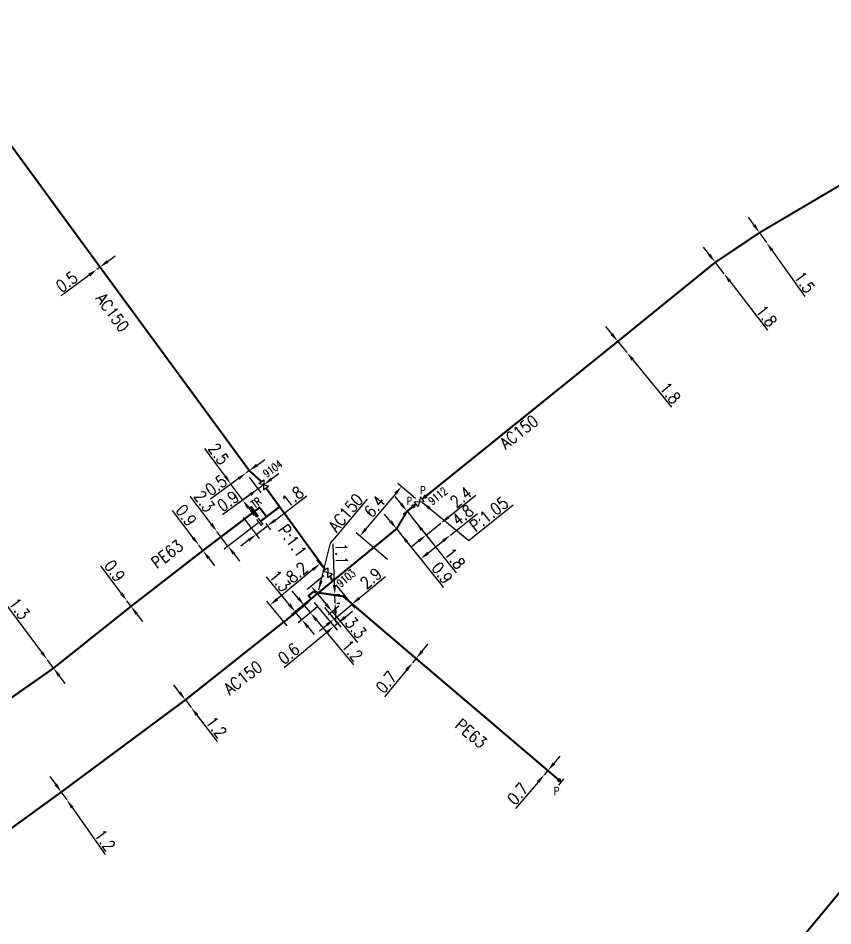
# Model space of a CAD drawing. Header units: millimetres. Extents: x 160996 to 162003, y 120996 to 122000.
# Drawn here: x 161635.1 to 161737.8, y 121530.9 to 121645.2 of the extents above; entities that cross this region are included whole.
import ezdxf
from ezdxf.enums import TextEntityAlignment as Align

# ---------------------------------------------------------------- set-up
doc = ezdxf.new("R2010")
doc.units = ezdxf.units.MM
doc.header["$PDMODE"] = 34
doc.linetypes.add('L_100_AP', pattern=[14, 10, -1.5, 1, -1.5])
doc.linetypes.add('L_100_PE', pattern=[14, 10, -1.5, 1, -1.5])
doc.layers.get('0').update_dxf_attribs({"linetype": 'CONTINUOUS'})
doc.layers.get('Defpoints').update_dxf_attribs({"linetype": 'CONTINUOUS'})
for name, color, linetype in [('L_140', 3, 'CONTINUOUS'), ('L_300', 7, 'CONTINUOUS'), ('L_340', 7, 'CONTINUOUS')]:
    doc.layers.add(name, color=color, linetype=linetype)
doc.styles.add('G_ROMANS', font='ROMANS.SHX', dxfattribs={"width": 0.75})
doc.styles.get("Standard").update_dxf_attribs({"font": 'romans.shx', "width": 0.85})
doc.dimstyles.get("Standard").update_dxf_attribs({"dimtxt": 1.5, "dimasz": 1.2, "dimexe": 0.625, "dimexo": 0.625, "dimgap": 0.25, "dimtad": 1, "dimdec": 1, "dimzin": 0, "dimdsep": 46, "dimtxsty": 'Standard', "dimcen": -0.5, "dimadec": 0, "dimazin": 0, "dimtfac": 1, "dimtdec": 1, "dimtmove": 0, "dimatfit": 3, "dimfxl": 0, "dimtolj": 1, "dimtzin": 0, "dimarcsym": 0})

# ---------------------------------------------------------------- blocks, each defined once
blk = doc.blocks.new('*D536')
at = {"layer": 'Defpoints', "color": 0, "linetype": 'Continuous', "transparency": 16777216}
for p in [(161701.44, 121549.89), (161701.44, 121549.89), (161701.89, 121550.42)]:
    blk.add_point(p, dxfattribs=at)
at = {"layer": 'L_140', "color": 0, "linetype": 'Continuous', "lineweight": -2, "transparency": 16777216}
for p, q in [((161702.67, 121551.33), (161703.45, 121552.25)), ((161701.89, 121550.42), (161701.44, 121549.89)), ((161700.66, 121548.98), (161697.82, 121545.65))]:
    blk.add_line(p, q, dxfattribs=at)
at = {"layer": 'L_140', "color": 0, "linetype": 'Continuous', "transparency": 16777216}
for points in [[(161702.52, 121551.46), (161702.82, 121551.2), (161701.89, 121550.42)], [(161700.5, 121549.11), (161700.81, 121548.85), (161701.44, 121549.89)]]:
    blk.add_solid(points, dxfattribs=at)
at = {"layer": 'L_140', "color": 0, "linetype": 'Continuous', "transparency": 16777216, "insert": (161698.09, 121547.51), "char_height": 1.5, "attachment_point": 5, "rotation": 49.485}
blk.add_mtext('\\A1;0.7', dxfattribs=at)
blk = doc.blocks.new('*D537')
at = {"layer": 'Defpoints', "color": 0, "linetype": 'Continuous', "transparency": 16777216}
for p in [(161685.28, 121564.53), (161684.83, 121563.99), (161684.83, 121563.99)]:
    blk.add_point(p, dxfattribs=at)
at = {"layer": 'L_140', "color": 0, "linetype": 'Continuous', "lineweight": -2, "transparency": 16777216}
for p, q in [((161686.04, 121565.46), (161686.81, 121566.38)), ((161685.28, 121564.53), (161684.83, 121563.99)), ((161684.06, 121563.07), (161681.28, 121559.7))]:
    blk.add_line(p, q, dxfattribs=at)
at = {"layer": 'L_140', "color": 0, "linetype": 'Continuous', "transparency": 16777216}
for points in [[(161685.89, 121565.59), (161686.19, 121565.33), (161685.28, 121564.53)], [(161683.91, 121563.2), (161684.22, 121562.94), (161684.83, 121563.99)]]:
    blk.add_solid(points, dxfattribs=at)
at = {"layer": 'L_140', "color": 0, "linetype": 'Continuous', "transparency": 16777216, "insert": (161681.52, 121561.56), "char_height": 1.5, "attachment_point": 5, "rotation": 50.3998}
blk.add_mtext('\\A1;0.7', dxfattribs=at)
blk = doc.blocks.new('*D538')
at = {"layer": 'Defpoints', "color": 0, "linetype": 'Continuous', "transparency": 16777216}
for p in [(161674.64, 121572.58), (161674.67, 121571.48), (161675.07, 121571.5)]:
    blk.add_point(p, dxfattribs=at)
at = {"layer": 'L_140', "color": 0, "linetype": 'Continuous', "lineweight": -2, "transparency": 16777216}
for p, q in [((161675, 121573.8), (161674.84, 121579)), ((161675.07, 121571.5), (161675.03, 121572.6)), ((161675.26, 121572.6), (161675.66, 121572.62)), ((161675.3, 121571.5), (161675.69, 121571.52)), ((161675.11, 121570.3), (161675.14, 121569.1))]:
    blk.add_line(p, q, dxfattribs=at)
at = {"layer": 'L_140', "color": 0, "linetype": 'Continuous', "transparency": 16777216}
for points in [[(161675.2, 121573.8), (161674.8, 121573.79), (161675.03, 121572.6)], [(161675.31, 121570.3), (161674.91, 121570.29), (161675.07, 121571.5)]]:
    blk.add_solid(points, dxfattribs=at)
at = {"layer": 'L_140', "color": 0, "linetype": 'Continuous', "transparency": 16777216, "insert": (161675.88, 121577.72), "char_height": 1.5, "attachment_point": 5, "rotation": 271.7778}
blk.add_mtext('\\A1;1.1', dxfattribs=at)
blk = doc.blocks.new('L_340_07')
at = {"color": 0, "linetype": 'Continuous', "const_width": 0.25, "flags": 128}
blk.add_lwpolyline([(0, 0), (0.35, 0)], dxfattribs=at)
at = {"color": 0, "linetype": 'Continuous', "flags": 128}
blk.add_lwpolyline([(0.35, -0.5), (0.35, 0.5)], dxfattribs=at)
at = {"color": 0, "linetype": 'Continuous', "width": 0.75, "flags": 3}
for tag, p in [('DEF_LEG', (0.72, -3.47)), ('DEF_COUP', (0.72, -5.97)), ('DEF_TYPE', (0.72, -8.47))]:
    blk.add_attdef(tag, text='', height=1.2, dxfattribs=at).set_placement(p, align=Align.MIDDLE)
blk = doc.blocks.new('*D539')
at = {"layer": 'Defpoints', "color": 0, "linetype": 'Continuous', "transparency": 16777216}
for p in [(161672.05, 121572.06), (161673.34, 121571.44), (161675.4, 121568.96)]:
    blk.add_point(p, dxfattribs=at)
at = {"layer": 'L_140', "color": 0, "linetype": 'Continuous', "lineweight": -2, "transparency": 16777216}
for p, q in [((161672.45, 121571.58), (161675.33, 121568.09)), ((161673.74, 121570.96), (161675.8, 121568.48)), ((161676.32, 121569.72), (161677.25, 121570.49)), ((161675.4, 121568.96), (161674.93, 121568.58)), ((161674.01, 121567.81), (161668.65, 121563.37))]:
    blk.add_line(p, q, dxfattribs=at)
at = {"layer": 'L_140', "color": 0, "linetype": 'Continuous', "transparency": 16777216}
for points in [[(161676.19, 121569.88), (161676.45, 121569.57), (161675.4, 121568.96)], [(161673.88, 121567.96), (161674.14, 121567.66), (161674.93, 121568.58)]]:
    blk.add_solid(points, dxfattribs=at)
at = {"layer": 'L_140', "color": 0, "linetype": 'Continuous', "transparency": 16777216, "insert": (161669.23, 121565.15), "char_height": 1.5, "attachment_point": 5, "rotation": 39.6195}
blk.add_mtext('\\A1;0.6', dxfattribs=at)
blk = doc.blocks.new('*D540')
at = {"layer": 'Defpoints', "color": 0, "linetype": 'Continuous', "transparency": 16777216}
for p in [(161672.05, 121572.06), (161673.34, 121571.44), (161670.89, 121569.42)]:
    blk.add_point(p, dxfattribs=at)
at = {"layer": 'L_140', "color": 0, "linetype": 'Continuous', "lineweight": -2, "transparency": 16777216}
for p, q in [((161669.3, 121571.34), (161666.42, 121574.82)), ((161671.57, 121571.66), (161669.58, 121570.02)), ((161670.89, 121569.42), (161670.06, 121570.42)), ((161672.86, 121571.04), (161670.41, 121569.02)), ((161671.66, 121568.49), (161672.42, 121567.57))]:
    blk.add_line(p, q, dxfattribs=at)
at = {"layer": 'L_140', "color": 0, "linetype": 'Continuous', "transparency": 16777216}
for points in [[(161669.45, 121571.47), (161669.14, 121571.21), (161670.06, 121570.42)], [(161671.81, 121568.62), (161671.5, 121568.36), (161670.89, 121569.42)]]:
    blk.add_solid(points, dxfattribs=at)
at = {"layer": 'L_140', "color": 0, "linetype": 'Continuous', "transparency": 16777216, "insert": (161668.14, 121574.31), "char_height": 1.5, "attachment_point": 5, "rotation": 309.6195}
blk.add_mtext('\\A1;1.3', dxfattribs=at)
blk = doc.blocks.new('L_300_12')
at = {"color": 0, "linetype": 'Continuous', "const_width": 0.248, "flags": 128}
blk.add_lwpolyline([(-0.13, 0, 1), (0.13, 0, 1)], format="xyb", close=True, dxfattribs=at)
at = {"linetype": 'Continuous', "style": 'G_ROMANS', "width": 0.75}
blk.add_attdef('P', text='', height=1, dxfattribs=at).set_placement((0, 1.33), align=Align.MIDDLE_CENTER)
at = {"color": 0, "linetype": 'Continuous', "width": 0.75, "flags": 3}
for tag, p in [('DEF_LEG', (0, -5)), ('DEF_COUP', (0, -7.5)), ('DEF_TYPE', (0, -10))]:
    blk.add_attdef(tag, text='', height=1.2, dxfattribs=at).set_placement(p, align=Align.MIDDLE)
blk = doc.blocks.new('L_300_05')
at = {"color": 0, "linetype": 'Continuous', "flags": 128}
blk.add_lwpolyline([(-1, 0.75), (1, -0.75), (1, 0.75), (-1, -0.75), (-1, 0.75)], dxfattribs=at)
at = {"color": 0, "linetype": 'Continuous', "width": 0.75}
blk.add_attdef('NUM', text='', height=1.5, dxfattribs=at).set_placement((0, 2.1), align=Align.MIDDLE_CENTER)
at = {"color": 0, "linetype": 'Continuous', "width": 0.75, "flags": 3}
for tag, p in [('DEF_LEG', (0, -5)), ('DEF_COUP', (0, -7.5)), ('DEF_TYPE', (0, -10))]:
    blk.add_attdef(tag, text='', height=1.2, dxfattribs=at).set_placement(p, align=Align.MIDDLE)
blk = doc.blocks.new('*D909')
at = {"layer": 'Defpoints', "color": 0, "linetype": 'Continuous', "transparency": 16777216}
for p in [(161648.84, 121571.8), (161648.84, 121571.8), (161649.35, 121571.11)]:
    blk.add_point(p, dxfattribs=at)
at = {"layer": 'L_140', "color": 0, "linetype": 'Continuous', "lineweight": -2, "transparency": 16777216}
for p, q in [((161648.12, 121572.76), (161645.55, 121576.22)), ((161649.35, 121571.11), (161648.84, 121571.8)), ((161650.06, 121570.15), (161650.78, 121569.19))]:
    blk.add_line(p, q, dxfattribs=at)
at = {"layer": 'L_140', "color": 0, "linetype": 'Continuous', "transparency": 16777216}
for points in [[(161648.28, 121572.88), (161647.96, 121572.64), (161648.84, 121571.8)], [(161650.22, 121570.27), (161649.9, 121570.03), (161649.35, 121571.11)]]:
    blk.add_solid(points, dxfattribs=at)
at = {"layer": 'L_140', "color": 0, "linetype": 'Continuous', "transparency": 16777216, "insert": (161647.28, 121575.57), "char_height": 1.5, "attachment_point": 5, "rotation": 306.6798}
blk.add_mtext('\\A1;0.9', dxfattribs=at)
blk = doc.blocks.new('*D910')
at = {"layer": 'Defpoints', "color": 0, "linetype": 'Continuous', "transparency": 16777216}
for p in [(161638.81, 121564.36), (161638.81, 121564.36), (161639.58, 121563.32)]:
    blk.add_point(p, dxfattribs=at)
at = {"layer": 'L_140', "color": 0, "linetype": 'Continuous', "lineweight": -2, "transparency": 16777216}
for p, q in [((161638.09, 121565.33), (161633.56, 121571.44)), ((161639.58, 121563.32), (161638.81, 121564.36)), ((161640.29, 121562.36), (161641.01, 121561.39))]:
    blk.add_line(p, q, dxfattribs=at)
at = {"layer": 'L_140', "color": 0, "linetype": 'Continuous', "transparency": 16777216}
for points in [[(161638.25, 121565.45), (161637.93, 121565.21), (161638.81, 121564.36)], [(161640.45, 121562.47), (161640.13, 121562.24), (161639.58, 121563.32)]]:
    blk.add_solid(points, dxfattribs=at)
at = {"layer": 'L_140', "color": 0, "linetype": 'Continuous', "transparency": 16777216, "insert": (161635.26, 121570.83), "char_height": 1.5, "attachment_point": 5, "rotation": 306.5491}
blk.add_mtext('\\A1;1.3', dxfattribs=at)
blk = doc.blocks.new('*D940')
at = {"layer": 'Defpoints', "color": 0, "linetype": 'Continuous', "transparency": 16777216}
for p in [(161656.2, 121559.32), (161656.93, 121558.37), (161656.93, 121558.37)]:
    blk.add_point(p, dxfattribs=at)
at = {"layer": 'L_140', "color": 0, "linetype": 'Continuous', "lineweight": -2, "transparency": 16777216}
for p, q in [((161655.47, 121560.27), (161654.74, 121561.23)), ((161656.2, 121559.32), (161656.93, 121558.37)), ((161657.66, 121557.42), (161660.21, 121554.09))]:
    blk.add_line(p, q, dxfattribs=at)
at = {"layer": 'L_140', "color": 0, "linetype": 'Continuous', "transparency": 16777216}
for points in [[(161655.63, 121560.4), (161655.31, 121560.15), (161656.2, 121559.32)], [(161657.82, 121557.54), (161657.5, 121557.3), (161656.93, 121558.37)]]:
    blk.add_solid(points, dxfattribs=at)
at = {"layer": 'L_140', "color": 0, "linetype": 'Continuous', "transparency": 16777216, "insert": (161660.1, 121555.89), "char_height": 1.5, "attachment_point": 5, "rotation": 307.5066}
blk.add_mtext('\\A1;1.2', dxfattribs=at)
blk = doc.blocks.new('*D941')
at = {"layer": 'Defpoints', "color": 0, "linetype": 'Continuous', "transparency": 16777216}
for p in [(161640.55, 121547.71), (161641.24, 121546.73), (161641.24, 121546.73)]:
    blk.add_point(p, dxfattribs=at)
at = {"layer": 'L_140', "color": 0, "linetype": 'Continuous', "lineweight": -2, "transparency": 16777216}
for p, q in [((161639.86, 121548.69), (161639.17, 121549.67)), ((161640.55, 121547.71), (161641.24, 121546.73)), ((161641.94, 121545.75), (161646.1, 121539.84))]:
    blk.add_line(p, q, dxfattribs=at)
at = {"layer": 'L_140', "color": 0, "linetype": 'Continuous', "transparency": 16777216}
for points in [[(161640.03, 121548.81), (161639.7, 121548.58), (161640.55, 121547.71)], [(161642.1, 121545.87), (161641.77, 121545.64), (161641.24, 121546.73)]]:
    blk.add_solid(points, dxfattribs=at)
at = {"layer": 'L_140', "color": 0, "linetype": 'Continuous', "transparency": 16777216, "insert": (161646.06, 121541.63), "char_height": 1.5, "attachment_point": 5, "rotation": 305.1773}
blk.add_mtext('\\A1;1.2', dxfattribs=at)
blk = doc.blocks.new('*D968')
at = {"layer": 'Defpoints', "color": 0, "linetype": 'Continuous', "transparency": 16777216}
for p in [(161674.75, 121574.28), (161673.34, 121571.44), (161674.94, 121569.51)]:
    blk.add_point(p, dxfattribs=at)
at = {"layer": 'L_140', "color": 0, "linetype": 'Continuous', "lineweight": -2, "transparency": 16777216}
for p, q in [((161678.09, 121572.13), (161681.41, 121574.88)), ((161675.15, 121573.8), (161677.57, 121570.88)), ((161674.94, 121569.51), (161677.17, 121571.36)), ((161673.74, 121570.96), (161675.34, 121569.03)), ((161674.01, 121568.75), (161673.09, 121567.98))]:
    blk.add_line(p, q, dxfattribs=at)
at = {"layer": 'L_140', "color": 0, "linetype": 'Continuous', "transparency": 16777216}
for points in [[(161677.97, 121572.28), (161678.22, 121571.97), (161677.17, 121571.36)], [(161673.88, 121568.9), (161674.14, 121568.59), (161674.94, 121569.51)]]:
    blk.add_solid(points, dxfattribs=at)
at = {"layer": 'L_140', "color": 0, "linetype": 'Continuous', "transparency": 16777216, "insert": (161679.58, 121574.65), "char_height": 1.5, "attachment_point": 5, "rotation": 39.6195}
blk.add_mtext('\\A1;2.9', dxfattribs=at)
blk = doc.blocks.new('*D969')
at = {"layer": 'Defpoints', "color": 0, "linetype": 'Continuous', "transparency": 16777216}
for p in [(161670.29, 121570.48), (161671.96, 121570.3), (161671.96, 121570.3)]:
    blk.add_point(p, dxfattribs=at)
at = {"layer": 'L_140', "color": 0, "linetype": 'Continuous', "lineweight": -2, "transparency": 16777216}
for p, q in [((161670.43, 121572.15), (161669.66, 121573.07)), ((161670.78, 121570.88), (161671.68, 121571.62)), ((161671.19, 121571.22), (161671.96, 121570.3)), ((161671.48, 121569.9), (161671.48, 121569.9)), ((161672.72, 121569.38), (161677.4, 121563.73))]:
    blk.add_line(p, q, dxfattribs=at)
at = {"layer": 'L_140', "color": 0, "linetype": 'Continuous', "transparency": 16777216}
for points in [[(161670.58, 121572.28), (161670.28, 121572.02), (161671.19, 121571.22)], [(161672.88, 121569.5), (161672.57, 121569.25), (161671.96, 121570.3)]]:
    blk.add_solid(points, dxfattribs=at)
at = {"layer": 'L_140', "color": 0, "linetype": 'Continuous', "transparency": 16777216, "insert": (161677.22, 121565.52), "char_height": 1.5, "attachment_point": 5, "rotation": 309.6195}
blk.add_mtext('\\A1;1.2', dxfattribs=at)
blk = doc.blocks.new('*D970')
at = {"layer": 'Defpoints', "color": 0, "linetype": 'Continuous', "transparency": 16777216}
for p in [(161674.13, 121575.35), (161676.01, 121571.53), (161674.7, 121570.44)]:
    blk.add_point(p, dxfattribs=at)
at = {"layer": 'L_300', "color": 0, "linetype": 'Continuous', "lineweight": -2, "transparency": 16777216}
for p, q in [((161673.65, 121574.95), (161671.57, 121573.23)), ((161672.82, 121572.71), (161673.93, 121571.37)), ((161675.53, 121571.13), (161674.22, 121570.04)), ((161674.7, 121570.44), (161677.91, 121566.56))]:
    blk.add_line(p, q, dxfattribs=at)
at = {"layer": 'L_300', "color": 0, "linetype": 'Continuous', "transparency": 16777216}
for points in [[(161672.98, 121572.84), (161672.67, 121572.58), (161672.06, 121573.63)], [(161674.09, 121571.49), (161673.78, 121571.24), (161674.7, 121570.44)]]:
    blk.add_solid(points, dxfattribs=at)
at = {"layer": 'L_300', "color": 0, "linetype": 'Continuous', "transparency": 16777216, "insert": (161677.67, 121568.42), "char_height": 1.5, "attachment_point": 5, "rotation": 309.6195}
blk.add_mtext('\\A1;3.3', dxfattribs=at)
blk = doc.blocks.new('*D971')
at = {"layer": 'Defpoints', "color": 0, "linetype": 'Continuous', "transparency": 16777216}
for p in [(161674.13, 121575.35), (161666.87, 121571.27), (161669.41, 121568.19)]:
    blk.add_point(p, dxfattribs=at)
at = {"layer": 'L_300', "color": 0, "linetype": 'Continuous', "lineweight": -2, "transparency": 16777216}
for p, q in [((161673.73, 121575.83), (161672.79, 121576.97)), ((161672.26, 121575.73), (161667.79, 121572.03)), ((161669.01, 121568.67), (161666.47, 121571.75))]:
    blk.add_line(p, q, dxfattribs=at)
at = {"layer": 'L_300', "color": 0, "linetype": 'Continuous', "transparency": 16777216}
for points in [[(161672.14, 121575.88), (161672.39, 121575.57), (161673.19, 121576.49)], [(161667.66, 121572.19), (161667.92, 121571.88), (161666.87, 121571.27)]]:
    blk.add_solid(points, dxfattribs=at)
at = {"layer": 'L_300', "color": 0, "linetype": 'Continuous', "transparency": 16777216, "insert": (161670.27, 121575.38), "char_height": 1.5, "attachment_point": 5, "rotation": 39.5607}
blk.add_mtext('\\A1;8.2', dxfattribs=at)
blk = doc.blocks.new('L_340_19')
at = {"linetype": 'Continuous'}
blk.add_hatch(color=0, dxfattribs=at).paths.add_polyline_path([(0.12, 0.75), (-0.12, 0.75), (-0.12, -0.75), (0.12, -0.75)])
at = {"color": 0, "linetype": 'Continuous'}
blk.add_lwpolyline([(-0.12, 0.75), (0.12, 0.75), (0.12, -0.75), (-0.12, -0.75)], close=True, dxfattribs=at)
at = {"color": 0, "linetype": 'Continuous', "width": 0.75}
for tag, height, flags, p in [('TR', 1, 8, (0, 1.98)), ('DEF_LEG', 1.2, 3, (0, -5)), ('DEF_COUP', 1.2, 3, (0, -7.5)), ('DEF_TYPE', 1.2, 3, (0, -10))]:
    blk.add_attdef(tag, text='', height=height, dxfattribs=dict(at, flags=flags)).set_placement(p, align=Align.MIDDLE)
blk = doc.blocks.new('L_340_06')
at = {"color": 0, "linetype": 'Continuous', "const_width": 0.25, "flags": 128}
blk.add_lwpolyline([(0, 0), (0.35, 0)], dxfattribs=at)
at = {"color": 0, "linetype": 'Continuous', "flags": 128}
for points in [[(0.35, -0.5), (0.35, 0.5)], [(0.6, -0.5), (0.6, 0.5)]]:
    blk.add_lwpolyline(points, dxfattribs=at)
at = {"color": 0, "linetype": 'Continuous', "width": 0.75, "flags": 3}
for tag, p in [('DEF_LEG', (0, -10)), ('DEF_COUP', (0, -12.5)), ('DEF_TYPE', (0, -15))]:
    blk.add_attdef(tag, text='', height=1.2, dxfattribs=at).set_placement(p, align=Align.MIDDLE)
blk = doc.blocks.new('*D798')
at = {"layer": 'Defpoints', "color": 0, "linetype": 'Continuous', "transparency": 16777216}
for p in [(161710.71, 121604.49), (161711.84, 121603.1), (161711.84, 121603.1)]:
    blk.add_point(p, dxfattribs=at)
at = {"layer": 'L_140', "color": 0, "linetype": 'Continuous', "lineweight": -2, "transparency": 16777216}
for p, q in [((161709.95, 121605.42), (161709.19, 121606.35)), ((161710.71, 121604.49), (161711.84, 121603.1)), ((161712.6, 121602.17), (161717.49, 121596.2))]:
    blk.add_line(p, q, dxfattribs=at)
at = {"layer": 'L_140', "color": 0, "linetype": 'Continuous', "transparency": 16777216}
for points in [[(161710.1, 121605.55), (161709.79, 121605.29), (161710.71, 121604.49)], [(161712.76, 121602.3), (161712.45, 121602.04), (161711.84, 121603.1)]]:
    blk.add_solid(points, dxfattribs=at)
at = {"layer": 'L_140', "color": 0, "linetype": 'Continuous', "transparency": 16777216, "insert": (161717.32, 121597.99), "char_height": 1.5, "attachment_point": 5, "rotation": 309.2836}
blk.add_mtext('\\A1;1.8', dxfattribs=at)
blk = doc.blocks.new('*D799')
at = {"layer": 'Defpoints', "color": 0, "linetype": 'Continuous', "transparency": 16777216}
for p in [(161722.99, 121614.44), (161724.09, 121613.01), (161724.09, 121613.01)]:
    blk.add_point(p, dxfattribs=at)
at = {"layer": 'L_140', "color": 0, "linetype": 'Continuous', "lineweight": -2, "transparency": 16777216}
for p, q in [((161722.25, 121615.39), (161721.52, 121616.34)), ((161722.49, 121614.06), (161722.49, 121614.06)), ((161722.99, 121614.44), (161724.09, 121613.01)), ((161723.59, 121612.63), (161723.59, 121612.63)), ((161724.82, 121612.06), (161729.58, 121605.88))]:
    blk.add_line(p, q, dxfattribs=at)
at = {"layer": 'L_140', "color": 0, "linetype": 'Continuous', "transparency": 16777216}
for points in [[(161722.41, 121615.51), (161722.1, 121615.27), (161722.99, 121614.44)], [(161724.98, 121612.18), (161724.66, 121611.94), (161724.09, 121613.01)]]:
    blk.add_solid(points, dxfattribs=at)
at = {"layer": 'L_140', "color": 0, "linetype": 'Continuous', "transparency": 16777216, "insert": (161729.46, 121607.67), "char_height": 1.5, "attachment_point": 5, "rotation": 307.6228}
blk.add_mtext('\\A1;1.8', dxfattribs=at)
blk = doc.blocks.new('*D800')
at = {"layer": 'Defpoints', "color": 0, "linetype": 'Continuous', "transparency": 16777216}
for p in [(161728.56, 121618.17), (161729.44, 121616.95), (161729.44, 121616.95)]:
    blk.add_point(p, dxfattribs=at)
at = {"layer": 'L_140', "color": 0, "linetype": 'Continuous', "lineweight": -2, "transparency": 16777216}
for p, q in [((161727.87, 121619.15), (161727.17, 121620.12)), ((161728.56, 121618.17), (161729.44, 121616.95)), ((161730.13, 121615.97), (161734.3, 121610.13))]:
    blk.add_line(p, q, dxfattribs=at)
at = {"layer": 'L_140', "color": 0, "linetype": 'Continuous', "transparency": 16777216}
for points in [[(161728.03, 121619.26), (161727.7, 121619.03), (161728.56, 121618.17)], [(161730.29, 121616.09), (161729.97, 121615.86), (161729.44, 121616.95)]]:
    blk.add_solid(points, dxfattribs=at)
at = {"layer": 'L_140', "color": 0, "linetype": 'Continuous', "transparency": 16777216, "insert": (161734.25, 121611.93), "char_height": 1.5, "attachment_point": 5, "rotation": 305.5054}
blk.add_mtext('\\A1;1.5', dxfattribs=at)
blk = doc.blocks.new('*D808')
at = {"layer": 'Defpoints', "color": 0, "linetype": 'Continuous', "transparency": 16777216}
for p in [(161663.86, 121587.91), (161663.86, 121587.91), (161664.26, 121588.2)]:
    blk.add_point(p, dxfattribs=at)
at = {"layer": 'L_140', "color": 0, "linetype": 'Continuous', "lineweight": -2, "transparency": 16777216}
for p, q in [((161665.23, 121588.91), (161666.2, 121589.62)), ((161662.89, 121587.2), (161659.37, 121584.61)), ((161664.26, 121588.2), (161663.86, 121587.91))]:
    blk.add_line(p, q, dxfattribs=at)
at = {"layer": 'L_140', "color": 0, "linetype": 'Continuous', "transparency": 16777216}
for points in [[(161665.11, 121589.07), (161665.35, 121588.75), (161664.26, 121588.2)], [(161662.78, 121587.36), (161663.01, 121587.04), (161663.86, 121587.91)]]:
    blk.add_solid(points, dxfattribs=at)
at = {"layer": 'L_140', "color": 0, "linetype": 'Continuous', "transparency": 16777216, "insert": (161660.06, 121586.35), "char_height": 1.5, "attachment_point": 5, "rotation": 36.2783}
blk.add_mtext('\\A1;0.5', dxfattribs=at)
blk = doc.blocks.new('*D809')
at = {"layer": 'Defpoints', "color": 0, "linetype": 'Continuous', "transparency": 16777216}
for p in [(161663.86, 121587.91), (161661.95, 121586.5), (161666.07, 121586.42)]:
    blk.add_point(p, dxfattribs=at)
at = {"layer": 'L_300', "color": 0, "linetype": 'Continuous', "lineweight": -2, "transparency": 16777216}
for p, q in [((161661.24, 121587.47), (161658.65, 121590.99)), ((161663.36, 121587.54), (161661.44, 121586.13)), ((161663.43, 121584.49), (161661.95, 121586.5)), ((161665.56, 121586.05), (161662.92, 121584.12)), ((161664.14, 121583.52), (161664.85, 121582.55))]:
    blk.add_line(p, q, dxfattribs=at)
at = {"layer": 'L_300', "color": 0, "linetype": 'Continuous', "transparency": 16777216}
for points in [[(161661.4, 121587.59), (161661.08, 121587.35), (161661.95, 121586.5)], [(161664.3, 121583.64), (161663.98, 121583.4), (161663.43, 121584.49)]]:
    blk.add_solid(points, dxfattribs=at)
at = {"layer": 'L_300', "color": 0, "linetype": 'Continuous', "transparency": 16777216, "insert": (161660.4, 121590.31), "char_height": 1.5, "attachment_point": 5, "rotation": 306.2783}
blk.add_mtext('\\A1;2.5', dxfattribs=at)
blk = doc.blocks.new('*D810')
at = {"layer": 'Defpoints', "color": 0, "linetype": 'Continuous', "transparency": 16777216}
for p in [(161657.9, 121578.81), (161657.9, 121578.81), (161658.41, 121578.13)]:
    blk.add_point(p, dxfattribs=at)
at = {"layer": 'L_140', "color": 0, "linetype": 'Continuous', "lineweight": -2, "transparency": 16777216}
for p, q in [((161657.17, 121579.76), (161654.56, 121583.2)), ((161658.41, 121578.13), (161657.9, 121578.81)), ((161659.14, 121577.18), (161659.86, 121576.22))]:
    blk.add_line(p, q, dxfattribs=at)
at = {"layer": 'L_140', "color": 0, "linetype": 'Continuous', "transparency": 16777216}
for points in [[(161657.33, 121579.88), (161657.01, 121579.64), (161657.9, 121578.81)], [(161659.3, 121577.3), (161658.98, 121577.05), (161658.41, 121578.13)]]:
    blk.add_solid(points, dxfattribs=at)
at = {"layer": 'L_140', "color": 0, "linetype": 'Continuous', "transparency": 16777216, "insert": (161656.3, 121582.56), "char_height": 1.5, "attachment_point": 5, "rotation": 307.2101}
blk.add_mtext('\\A1;0.9', dxfattribs=at)
blk = doc.blocks.new('*D811')
at = {"layer": 'Defpoints', "color": 0, "linetype": 'Continuous', "transparency": 16777216}
for p in [(161665.95, 121582.03), (161660.18, 121580.54), (161660.18, 121580.54)]:
    blk.add_point(p, dxfattribs=at)
at = {"layer": 'L_340', "color": 0, "linetype": 'Continuous', "lineweight": -2, "transparency": 16777216}
for p, q in [((161659.45, 121581.5), (161656.81, 121584.98)), ((161665.45, 121581.66), (161661.07, 121578.33)), ((161661.57, 121578.71), (161660.18, 121580.54)), ((161662.3, 121577.75), (161663.02, 121576.8))]:
    blk.add_line(p, q, dxfattribs=at)
at = {"layer": 'L_340', "color": 0, "linetype": 'Continuous', "transparency": 16777216}
for points in [[(161659.61, 121581.62), (161659.29, 121581.38), (161660.18, 121580.54)], [(161662.46, 121577.87), (161662.14, 121577.63), (161661.57, 121578.71)]]:
    blk.add_solid(points, dxfattribs=at)
at = {"layer": 'L_340', "color": 0, "linetype": 'Continuous', "transparency": 16777216, "insert": (161658.57, 121584.32), "char_height": 1.5, "attachment_point": 5, "rotation": 307.2101}
blk.add_mtext('\\A1;2.3', dxfattribs=at)
blk = doc.blocks.new('*D812')
at = {"layer": 'Defpoints', "color": 0, "linetype": 'Continuous', "transparency": 16777216}
for p in [(161663.13, 121582.78), (161665.95, 121582.03), (161665.12, 121580.15)]:
    blk.add_point(p, dxfattribs=at)
at = {"layer": 'L_340', "color": 0, "linetype": 'Continuous', "lineweight": -2, "transparency": 16777216}
for p, q in [((161667.51, 121581.97), (161671.53, 121585.02)), ((161663.5, 121582.28), (161665.5, 121579.65)), ((161666.33, 121581.54), (161666.93, 121580.74)), ((161665.12, 121580.15), (161666.55, 121581.24)), ((161664.16, 121579.43), (161663.21, 121578.7))]:
    blk.add_line(p, q, dxfattribs=at)
at = {"layer": 'L_340', "color": 0, "linetype": 'Continuous', "transparency": 16777216}
for points in [[(161667.39, 121582.13), (161667.63, 121581.81), (161666.55, 121581.24)], [(161664.04, 121579.59), (161664.28, 121579.27), (161665.12, 121580.15)]]:
    blk.add_solid(points, dxfattribs=at)
at = {"layer": 'L_340', "color": 0, "linetype": 'Continuous', "transparency": 16777216, "insert": (161669.73, 121584.91), "char_height": 1.5, "attachment_point": 5, "rotation": 37.2101}
blk.add_mtext('\\A1;1.8', dxfattribs=at)
blk = doc.blocks.new('*D813')
at = {"layer": 'Defpoints', "color": 0, "linetype": 'Continuous', "transparency": 16777216}
for p in [(161682.82, 121580.87), (161689.6, 121580.08), (161685.85, 121577.08)]:
    blk.add_point(p, dxfattribs=at)
at = {"layer": 'L_140', "color": 0, "linetype": 'Continuous', "lineweight": -2, "transparency": 16777216}
for p, q in [((161689.6, 121580.08), (161693.01, 121582.81)), ((161683.21, 121580.38), (161686.24, 121576.59)), ((161686.79, 121577.83), (161688.67, 121579.33))]:
    blk.add_line(p, q, dxfattribs=at)
at = {"layer": 'L_140', "color": 0, "linetype": 'Continuous', "transparency": 16777216}
for points in [[(161688.54, 121579.49), (161688.79, 121579.18), (161689.6, 121580.08)], [(161686.67, 121577.99), (161686.92, 121577.67), (161685.85, 121577.08)]]:
    blk.add_solid(points, dxfattribs=at)
at = {"layer": 'L_140', "color": 0, "linetype": 'Continuous', "transparency": 16777216, "insert": (161691.15, 121582.6), "char_height": 1.5, "attachment_point": 5, "rotation": 38.6911}
blk.add_mtext('\\A1;4.8', dxfattribs=at)
blk = doc.blocks.new('*D814')
at = {"layer": 'Defpoints', "color": 0, "linetype": 'Continuous', "transparency": 16777216}
for p in [(161685.68, 121584.31), (161685.26, 121581.67), (161685.26, 121581.67)]:
    blk.add_point(p, dxfattribs=at)
at = {"layer": 'L_300', "color": 0, "linetype": 'Continuous', "lineweight": -2, "transparency": 16777216}
for p, q in [((161683.39, 121584.01), (161682.64, 121584.95)), ((161685.19, 121583.92), (161683.65, 121582.69)), ((161684.14, 121583.08), (161685.26, 121581.67)), ((161686.01, 121580.74), (161690.33, 121575.35))]:
    blk.add_line(p, q, dxfattribs=at)
at = {"layer": 'L_300', "color": 0, "linetype": 'Continuous', "transparency": 16777216}
for points in [[(161683.54, 121584.14), (161683.23, 121583.89), (161684.14, 121583.08)], [(161686.17, 121580.86), (161685.86, 121580.61), (161685.26, 121581.67)]]:
    blk.add_solid(points, dxfattribs=at)
at = {"layer": 'L_300', "color": 0, "linetype": 'Continuous', "transparency": 16777216, "insert": (161690.17, 121577.14), "char_height": 1.5, "attachment_point": 5, "rotation": 308.6911}
blk.add_mtext('\\A1;1.8', dxfattribs=at)
blk = doc.blocks.new('*D815')
at = {"layer": 'Defpoints', "color": 0, "linetype": 'Continuous', "transparency": 16777216}
for p in [(161684.14, 121583.08), (161688.41, 121581.58), (161686.54, 121580.08)]:
    blk.add_point(p, dxfattribs=at)
at = {"layer": 'L_140', "color": 0, "linetype": 'Continuous', "lineweight": -2, "transparency": 16777216}
for p, q in [((161689.34, 121582.33), (161692.8, 121585.1)), ((161684.53, 121582.59), (161686.93, 121579.6)), ((161686.54, 121580.08), (161688.41, 121581.58)), ((161685.6, 121579.33), (161684.66, 121578.58))]:
    blk.add_line(p, q, dxfattribs=at)
at = {"layer": 'L_140', "color": 0, "linetype": 'Continuous', "transparency": 16777216}
for points in [[(161689.22, 121582.49), (161689.47, 121582.18), (161688.41, 121581.58)], [(161685.47, 121579.49), (161685.72, 121579.18), (161686.54, 121580.08)]]:
    blk.add_solid(points, dxfattribs=at)
at = {"layer": 'L_140', "color": 0, "linetype": 'Continuous', "transparency": 16777216, "insert": (161690.92, 121584.87), "char_height": 1.5, "attachment_point": 5, "rotation": 38.6911}
blk.add_mtext('\\A1;2.4', dxfattribs=at)
blk = doc.blocks.new('*D816')
at = {"layer": 'Defpoints', "color": 0, "linetype": 'Continuous', "transparency": 16777216}
for p in [(161685.68, 121584.31), (161678.19, 121579.95), (161682.16, 121576.61)]:
    blk.add_point(p, dxfattribs=at)
at = {"layer": 'L_300', "color": 0, "linetype": 'Continuous', "lineweight": -2, "transparency": 16777216}
for p, q in [((161685.2, 121584.71), (161682.96, 121586.6)), ((161682.67, 121585.28), (161678.96, 121580.87)), ((161681.68, 121577.02), (161677.71, 121580.35))]:
    blk.add_line(p, q, dxfattribs=at)
at = {"layer": 'L_300', "color": 0, "linetype": 'Continuous', "transparency": 16777216}
for points in [[(161682.51, 121585.41), (161682.82, 121585.15), (161683.44, 121586.2)], [(161678.81, 121581), (161679.11, 121580.74), (161678.19, 121579.95)]]:
    blk.add_solid(points, dxfattribs=at)
at = {"layer": 'L_300', "color": 0, "linetype": 'Continuous', "transparency": 16777216, "insert": (161680.04, 121583.71), "char_height": 1.5, "attachment_point": 5, "rotation": 49.9308}
blk.add_mtext('\\A1;6.4', dxfattribs=at)
blk = doc.blocks.new('*D866')
at = {"layer": 'Defpoints', "color": 0, "linetype": 'Continuous', "transparency": 16777216}
for p in [(161645.04, 121613.55), (161645.04, 121613.55), (161645.44, 121613.85)]:
    blk.add_point(p, dxfattribs=at)
at = {"layer": 'L_140', "color": 0, "linetype": 'Continuous', "lineweight": -2, "transparency": 16777216}
for p, q in [((161646.4, 121614.57), (161647.37, 121615.28)), ((161645.44, 121613.85), (161645.04, 121613.55)), ((161645.07, 121614.35), (161645.07, 121614.35)), ((161644.07, 121612.84), (161640.56, 121610.24))]:
    blk.add_line(p, q, dxfattribs=at)
at = {"layer": 'L_140', "color": 0, "linetype": 'Continuous', "transparency": 16777216}
for points in [[(161646.28, 121614.73), (161646.52, 121614.4), (161645.44, 121613.85)], [(161643.95, 121613), (161644.19, 121612.68), (161645.04, 121613.55)]]:
    blk.add_solid(points, dxfattribs=at)
at = {"layer": 'L_140', "color": 0, "linetype": 'Continuous', "transparency": 16777216, "insert": (161641.24, 121611.99), "char_height": 1.5, "attachment_point": 5, "rotation": 36.4674}
blk.add_mtext('\\A1;0.5', dxfattribs=at)
blk = doc.blocks.new('*D636')
at = {"layer": 'Defpoints', "color": 0, "linetype": 'Continuous', "transparency": 16777216}
for p in [(161682.82, 121580.87), (161683.38, 121580.17), (161683.38, 121580.17)]:
    blk.add_point(p, dxfattribs=at)
at = {"layer": 'L_140', "color": 0, "linetype": 'Continuous', "lineweight": -2, "transparency": 16777216}
for p, q in [((161682.07, 121581.81), (161681.32, 121582.74)), ((161682.82, 121580.87), (161683.38, 121580.17)), ((161684.13, 121579.23), (161688.75, 121573.47))]:
    blk.add_line(p, q, dxfattribs=at)
at = {"layer": 'L_140', "color": 0, "linetype": 'Continuous', "transparency": 16777216}
for points in [[(161682.23, 121581.93), (161681.91, 121581.68), (161682.82, 121580.87)], [(161684.29, 121579.36), (161683.98, 121579.11), (161683.38, 121580.17)]]:
    blk.add_solid(points, dxfattribs=at)
at = {"layer": 'L_140', "color": 0, "linetype": 'Continuous', "transparency": 16777216, "insert": (161688.56, 121575.31), "char_height": 1.5, "attachment_point": 5, "rotation": 308.6911}
blk.add_mtext('\\A1;0.9', dxfattribs=at)
blk = doc.blocks.new('*D637')
at = {"layer": 'Defpoints', "color": 0, "linetype": 'Continuous', "transparency": 16777216}
for p in [(161663.86, 121587.91), (161666.07, 121586.42), (161665.34, 121585.89)]:
    blk.add_point(p, dxfattribs=at)
at = {"layer": 'L_300', "color": 0, "linetype": 'Continuous', "lineweight": -2, "transparency": 16777216}
for p, q in [((161664.23, 121587.4), (161665.71, 121585.39)), ((161667.03, 121587.13), (161668, 121587.84)), ((161666.07, 121586.42), (161665.34, 121585.89)), ((161664.37, 121585.18), (161660.9, 121582.63))]:
    blk.add_line(p, q, dxfattribs=at)
at = {"layer": 'L_300', "color": 0, "linetype": 'Continuous', "transparency": 16777216}
for points in [[(161666.92, 121587.3), (161667.15, 121586.97), (161666.07, 121586.42)], [(161664.26, 121585.34), (161664.49, 121585.02), (161665.34, 121585.89)]]:
    blk.add_solid(points, dxfattribs=at)
at = {"layer": 'L_300', "color": 0, "linetype": 'Continuous', "transparency": 16777216, "insert": (161661.56, 121584.36), "char_height": 1.5, "attachment_point": 5, "rotation": 36.2783}
blk.add_mtext('\\A1;0.9', dxfattribs=at)

msp = doc.modelspace()

# ---------------------------------------------------------------- linework, layer by layer
at = {"layer": 'L_140', "linetype": 'L_100_AP', "const_width": 0.25, "flags": 128}
for points in [[(161392.59, 121567.76), (161394.53, 121568.41), (161395.02, 121568.17), (161400.72, 121571.45), (161432.47, 121590.05), (161432.47, 121590.05), (161441.1, 121594.99), (161448.49, 121599.19), (161459.69, 121605.52), (161470.74, 121611.73), (161482.91, 121617.8), (161484.72, 121613.98), (161485.46, 121614.33), (161490.12, 121616.52), (161498.58, 121620.49), (161526.21, 121633.46), (161545.31, 121642.29), (161545.31, 121642.29), (161556.39, 121647.46), (161559.19, 121648.78), (161559.19, 121648.78), (161573.77, 121655.62), (161589.72, 121663.21), (161603.5, 121669.65), (161613.35, 121657.7), (161645.44, 121613.85), (161645.44, 121613.85), (161658.19, 121596.48), (161664.26, 121588.2), (161665.77, 121586.83)], [(161806.77, 121629.87), (161808.74, 121632.39), (161808.74, 121632.39), (161806.7, 121634.44), (161805.42, 121635.09), (161787.7, 121633.1), (161773.75, 121631.55), (161762.05, 121630.29), (161754.72, 121629.27), (161748.36, 121627.87), (161741.23, 121625.64), (161728.56, 121618.17), (161722.99, 121614.44), (161710.71, 121604.49), (161686.07, 121584.63), (161686.07, 121584.63)], [(161815.18, 121630.11), (161814.98, 121629.89), (161814.58, 121630.21), (161814.26, 121629.8), (161812.22, 121627.2), (161812.55, 121626.94), (161811.86, 121626.08), (161811.54, 121626.33), (161809.16, 121623.32), (161788.18, 121596.54), (161788.18, 121596.54), (161755.42, 121555.3), (161724.77, 121518.32), (161719.58, 121512.32), (161703.74, 121493.59), (161703.74, 121493.59), (161680.48, 121474.05), (161668.59, 121464.8), (161649.56, 121449.57), (161644.06, 121444.73)], [(161673.83, 121575.75), (161668.08, 121583.65), (161666.36, 121586.02)], [(161500.17, 121488.59), (161505.24, 121480.72), (161506.6, 121478.61), (161506.6, 121478.61), (161507.08, 121478.88), (161513.04, 121482.16), (161528.61, 121490.73), (161532.56, 121492.95), (161540.51, 121497.01), (161544.83, 121499.13), (161550.67, 121502.05), (161559.54, 121506.34), (161565.24, 121509.12), (161573.05, 121513.08), (161582.86, 121517.84), (161587, 121519.69), (161596.54, 121524.08), (161605.14, 121527.94), (161625.5, 121537.44), (161627.89, 121538.53), (161640.55, 121547.71), (161656.2, 121559.32), (161656.2, 121559.32), (161670.29, 121570.48), (161670.29, 121570.48), (161670.29, 121570.48), (161672.05, 121572.06), (161674.75, 121574.28), (161682.82, 121580.87), (161684.14, 121583.08), (161685.29, 121584), (161685.29, 121584)], [(161668.08, 121583.65), (161666.43, 121582.4), (161665.55, 121583.55), (161665.55, 121583.55), (161664.84, 121583.01)], [(161666.43, 121582.4), (161665.95, 121582.03)], [(161674.75, 121574.28), (161674.43, 121574.95)]]:
    msp.add_lwpolyline(points, dxfattribs=at)
at = {"layer": 'L_140', "linetype": 'L_100_PE', "const_width": 0.25, "flags": 128}
for points in [[(161664.84, 121583.01), (161658.41, 121578.13), (161658.41, 121578.13), (161649.35, 121571.11), (161639.58, 121563.32), (161628.92, 121555.84), (161617.35, 121549.18), (161605.14, 121543.07), (161594.86, 121537.79), (161594.4, 121536.75), (161584.47, 121531.73), (161583.96, 121532.08), (161580.34, 121530.34), (161567.69, 121524), (161556.44, 121518.53), (161544.56, 121512.44), (161536.82, 121508.72), (161529.99, 121505.39), (161526.3, 121503.46), (161517.39, 121499.08), (161510.34, 121495.65), (161505.84, 121493.65), (161501.24, 121489.9), (161499.99, 121488.88), (161497.65, 121486.98), (161491.22, 121481.47), (161487.05, 121477.86), (161487.93, 121476.8), (161485.26, 121473.91), (161481.89, 121470.29), (161473.48, 121462.45), (161470.53, 121459.71), (161469.26, 121458.4), (161468.47, 121459.18), (161467.06, 121457.76), (161458.99, 121449.77), (161458.99, 121449.77), (161455.79, 121446.31), (161449.04, 121441.33), (161443.23, 121437.49)], [(161672.05, 121572.06), (161671.74, 121572.46), (161672.3, 121572.92), (161672.3, 121572.92), (161674.64, 121572.58), (161676.09, 121572.38), (161685.28, 121564.53), (161701.89, 121550.42), (161703.31, 121549.21)]]:
    msp.add_lwpolyline(points, dxfattribs=at)

# ---------------------------------------------------------------- block references
at = {"layer": 'L_300', "linetype": 'Continuous'}
ref = msp.add_blockref('L_300_05', (161666.07, 121586.42), dxfattribs=dict(at, xscale=0.5, yscale=0.5, zscale=0.5, rotation=306.2697544771611))
ref.add_attrib('NUM', '9104', dxfattribs={"layer": '0', "color": 0, "linetype": 'Continuous', "height": 1, "rotation": 36.1849, "width": 0.75}).set_placement((161667.2, 121588.44), align=Align.MIDDLE_CENTER)
ref = msp.add_blockref('L_300_05', (161685.68, 121584.31), dxfattribs=dict(at, xscale=0.5, yscale=0.5, zscale=0.5, rotation=38.69109231097446))
ref.add_attrib('NUM', '9112', dxfattribs={"layer": '0', "color": 0, "linetype": 'Continuous', "height": 1, "rotation": 38.6911, "width": 0.75}).set_placement((161688.03, 121585.01), align=Align.MIDDLE_CENTER)
at = {"layer": 'L_300', "ltscale": 0.5}
ref = msp.add_blockref('L_300_12', (161686.46, 121584.94), dxfattribs=dict(at, rotation=38.86574906066991))
ref.add_attrib('P', 'P', dxfattribs={"layer": '0', "linetype": 'Continuous', "height": 1, "style": 'G_ROMANS', "width": 0.75}).set_placement((161686.14, 121585.72), align=Align.MIDDLE_CENTER)
ref = msp.add_blockref('L_300_12', (161684.92, 121583.71), dxfattribs=dict(at, rotation=38.86574906066991))
ref.add_attrib('P', 'P', dxfattribs={"layer": '0', "linetype": 'Continuous', "height": 1, "style": 'G_ROMANS', "width": 0.75}).set_placement((161684.43, 121584.38), align=Align.MIDDLE_CENTER)
at = {"layer": 'L_300', "linetype": 'Continuous'}
ref = msp.add_blockref('L_300_05', (161674.13, 121575.35), dxfattribs=dict(at, xscale=0.5, yscale=0.5, zscale=0.5, rotation=306.2697544771611))
ref.add_attrib('NUM', '9103', dxfattribs={"layer": '0', "color": 0, "linetype": 'Continuous', "height": 1, "rotation": 39.6762, "width": 0.75}).set_placement((161676.46, 121574.66), align=Align.MIDDLE_CENTER)
at = {"layer": 'L_300', "ltscale": 0.5}
ref = msp.add_blockref('L_300_12', (161703.31, 121549.21), dxfattribs=dict(at, rotation=51.50869857762426))
ref.add_attrib('P', 'P', dxfattribs={"layer": '0', "linetype": 'Continuous', "height": 1, "style": 'G_ROMANS', "width": 0.75}).set_placement((161702.98, 121547.84), align=Align.MIDDLE_CENTER)
at = {"layer": 'L_340', "linetype": 'Continuous'}
ref = msp.add_blockref('L_340_19', (161664.84, 121583.01), dxfattribs=dict(at, rotation=37.21006384058143))
ref.add_attrib('TR', 'TR', dxfattribs={"layer": '0', "color": 0, "linetype": 'Continuous', "height": 1, "rotation": 37.2101, "width": 0.75, "flags": 8}).set_placement((161665.14, 121584.16), align=Align.MIDDLE)
at = {"layer": 'L_340'}
for name, p, rotation in [('L_340_06', (161665.95, 121582.03), 217.2100638432472), ('L_340_07', (161703.31, 121549.21), 319.6588145359635)]:
    msp.add_blockref(name, p, dxfattribs=dict(at, rotation=rotation))

# ---------------------------------------------------------------- texts
at = {"layer": 'L_140', "linetype": 'Continuous', "width": 0.85}
for s, rotation, p in [('AC150', 306.4379, (161644.81, 121609.85)), ('AC150', 37.9812, (161696.57, 121590.83)), ('P:1.1', 305.9171, (161667.8, 121580.7)), ('PE63', 37.4059, (161652.61, 121575.78)), ('AC150', 37.54, (161661.77, 121559.88)), ('PE63', 319.6588, (161690.05, 121555.93))]:
    msp.add_text(s, height=1.5, rotation=rotation, dxfattribs=at).set_placement(p)
at = {"layer": 'L_140', "linetype": 'Continuous', "ltscale": 0.5, "insert": (161675.25, 121580.34), "char_height": 1.5, "attachment_point": 7, "rotation": 49.9308}
msp.add_mtext('\\A1;AC150', dxfattribs=at)
at = {"layer": 'L_300', "linetype": 'Continuous', "insert": (161692.76, 121580.4), "char_height": 1.5, "attachment_point": 7, "rotation": 38.6911}
msp.add_mtext('\\A1;P:1.05', dxfattribs=at)

# ---------------------------------------------------------------- dimensions: what is measured, and where the dimension line sits
at = {"layer": 'L_140', "linetype": 'Continuous'}
for base, p1, p2, angle, picture, middle in [((161729.44, 121616.95), (161728.56, 121618.17), (161729.44, 121616.95), 125.5054, '*D800', (161733.43, 121611.35)), ((161724.09, 121613.01), (161722.99, 121614.44), (161724.09, 121613.01), 127.6228, '*D799', (161728.67, 121607.06)), ((161645.04, 121613.55), (161645.44, 121613.85), (161645.04, 121613.55), 36.4674, '*D866', (161641.83, 121611.19)), ((161711.84, 121603.1), (161710.71, 121604.49), (161711.84, 121603.1), 129.2836, '*D798', (161716.54, 121597.36)), ((161663.86, 121587.91), (161664.26, 121588.2), (161663.86, 121587.91), 36.2783, '*D808', (161660.65, 121585.55)), ((161686.54, 121580.08), (161688.41, 121581.58), (161684.14, 121583.08), 38.6911, '*D815', (161691.54, 121584.09)), ((161657.8975, 121578.8082), (161658.4115, 121578.1312), (161657.8975, 121578.8082), 307.2101, '*D810', (161655.5055, 121581.9583)), ((161685.85, 121577.08), (161689.6, 121580.08), (161682.82, 121580.87), 38.6911, '*D813', (161691.78, 121581.82)), ((161683.38, 121580.17), (161682.82, 121580.87), (161683.38, 121580.17), 128.6911, '*D636', (161687.78, 121574.68)), ((161675.07, 121571.5), (161674.64, 121572.58), (161674.67, 121571.48), 91.7778, '*D538', (161674.88, 121577.69)), ((161648.84, 121571.8), (161649.35, 121571.11), (161648.84, 121571.8), 306.6798, '*D909', (161646.48, 121574.97)), ((161670.89, 121569.42), (161672.05, 121572.06), (161673.34, 121571.44), 129.6195, '*D540', (161667.37, 121573.67)), ((161674.94, 121569.51), (161674.75, 121574.28), (161673.34, 121571.44), 39.6195, '*D968', (161680.22, 121573.88)), ((161638.81, 121564.36), (161639.58, 121563.32), (161638.81, 121564.36), 306.5491, '*D910', (161634.45, 121570.23)), ((161671.96, 121570.3), (161670.29, 121570.48), (161671.96, 121570.3), 129.6195, '*D969', (161676.45, 121564.88)), ((161675.4, 121568.96), (161672.05, 121572.06), (161673.34, 121571.44), 219.6195, '*D539', (161669.87, 121564.38)), ((161684.83, 121563.99), (161685.28, 121564.53), (161684.83, 121563.99), 50.3998, '*D537', (161682.29, 121560.92)), ((161656.93, 121558.37), (161656.2, 121559.32), (161656.93, 121558.37), 127.5066, '*D940', (161659.3, 121555.28)), ((161701.44, 121549.89), (161701.89, 121550.42), (161701.44, 121549.89), 49.485, '*D536', (161698.85, 121546.86)), ((161641.24, 121546.73), (161640.55, 121547.71), (161641.24, 121546.73), 125.1773, '*D941', (161645.24, 121541.06))]:
    dim = msp.add_linear_dim(base=base, p1=p1, p2=p2, angle=angle, dimstyle='Standard', dxfattribs=at)
    dim.commit()
    dim.dimension.update_dxf_attribs({"geometry": picture, "text_midpoint": middle, "dimtype": 160})
at = {"layer": 'L_300', "linetype": 'Continuous'}
for base, p1, p2, angle, picture, middle in [((161661.95, 121586.5), (161666.07, 121586.42), (161663.86, 121587.91), 306.2783, '*D809', (161659.59, 121589.72)), ((161665.34, 121585.89), (161666.07, 121586.42), (161663.86, 121587.91), 36.2783, '*D637', (161662.15, 121583.55)), ((161685.26, 121581.67), (161685.68, 121584.31), (161685.26, 121581.67), 128.6911, '*D814', (161689.39, 121576.52)), ((161666.87, 121571.27), (161674.13, 121575.35), (161669.41, 121568.19), 39.5607, '*D971', (161670.91, 121574.61))]:
    dim = msp.add_linear_dim(base=base, p1=p1, p2=p2, angle=angle, dimstyle='Standard', dxfattribs=at)
    dim.commit()
    dim.dimension.update_dxf_attribs({"geometry": picture, "text_midpoint": middle, "dimtype": 160})
for base, p1, p2, angle, text, picture, middle in [((161678.19, 121579.95), (161685.68, 121584.31), (161682.16, 121576.61), 49.9308, '6.4', '*D816', (161680.81, 121583.07)), ((161674.7, 121570.44), (161674.13, 121575.35), (161676.01, 121571.53), 129.6195, '3.3', '*D970', (161676.9, 121567.78))]:
    dim = msp.add_linear_dim(base=base, p1=p1, p2=p2, angle=angle, text=text, dimstyle='Standard', dxfattribs=at)
    dim.commit()
    dim.dimension.update_dxf_attribs({"geometry": picture, "text_midpoint": middle, "dimtype": 160})
at = {"layer": 'L_340', "linetype": 'Continuous'}
for base, p2, angle, picture, middle in [((161660.18, 121580.54), (161660.18, 121580.54), 307.2101, '*D811', (161657.77, 121583.72)), ((161665.12, 121580.15), (161663.13, 121582.78), 37.2101, '*D812', (161670.34, 121584.11))]:
    dim = msp.add_linear_dim(base=base, p1=(161665.95, 121582.03), p2=p2, angle=angle, dimstyle='Standard', dxfattribs=at)
    dim.commit()
    dim.dimension.update_dxf_attribs({"geometry": picture, "text_midpoint": middle, "dimtype": 160})

# ---------------------------------------------------------------- leaders
at = {"layer": 'L_140', "linetype": 'Continuous', "ltscale": 0.5, "annotation_type": 0, "has_hookline": 1, "hookline_direction": 0, "text_width": 5.77, "horizontal_direction": (0.643712, 0.765268, 0)}
msp.add_leader([(161673.03, 121573.17), (161674.5, 121579.07), (161675.28, 121579.99)], dimstyle='Standard', dxfattribs=at)
at = {"layer": 'L_300', "linetype": 'Continuous', "annotation_type": 0, "has_hookline": 1, "hookline_direction": 0, "text_width": 5.71, "horizontal_direction": (0.780528, 0.625121, 0)}
msp.add_leader([(161686.07, 121584.2), (161691.93, 121579.41), (161692.87, 121580.16)], dimstyle='Standard', dxfattribs=at)

doc.saveas('drawing.dxf')
